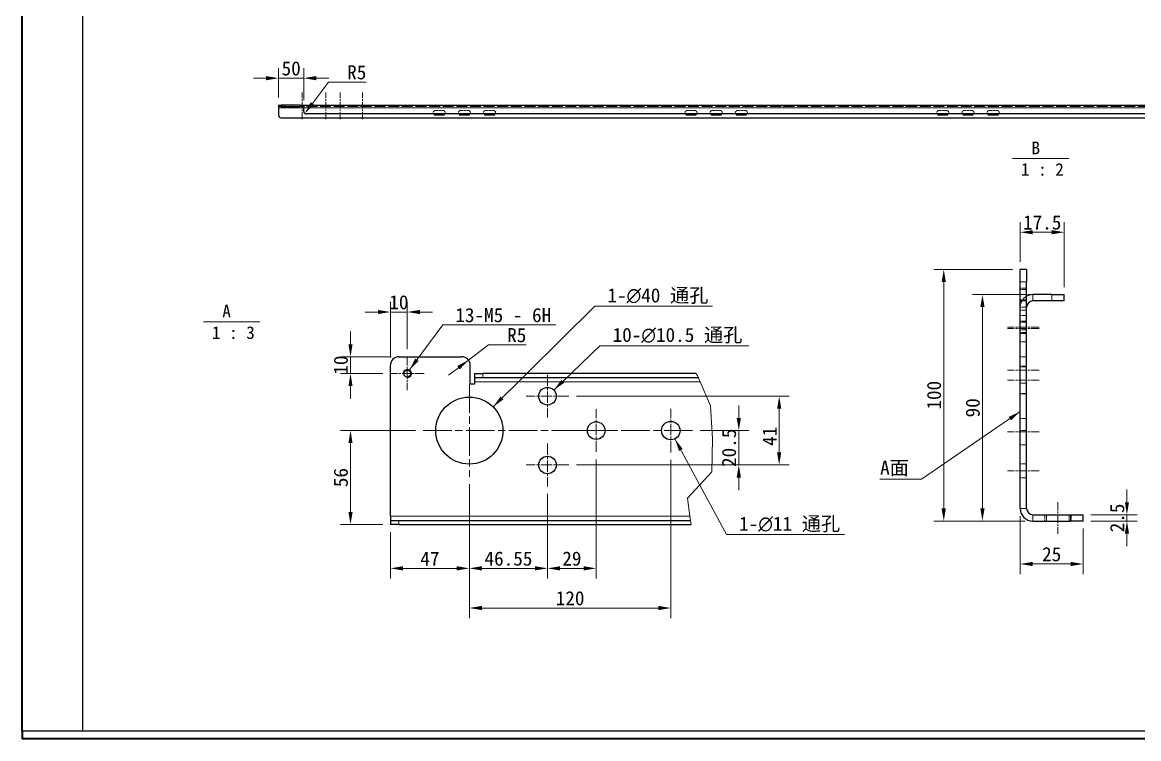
# Model space of a CAD drawing. Header units: millimetres. Extents: x 60 to 4145, y 55 to 2915.
# Drawn here: x 60 to 2277, y 55 to 1478 of the extents above; entities that cross this region are included whole.
import ezdxf

# ---------------------------------------------------------------- set-up
doc = ezdxf.new("R2010")
doc.units = ezdxf.units.MM
doc.header["$LTSCALE"] = 10
doc.linetypes.add('CHAIN', pattern=[0.3543, 0.2362, -0.0295, 0.0591, -0.0295])
doc.linetypes.add('DASHED', pattern=[0.2067, 0.1654, -0.0413])
for name, color, linetype, lineweight, true_color in [('中心标记 (ISO)', 1, 'CHAIN', 18, 0xff0000), ('中心线 (ISO)', 1, 'CHAIN', 18, 0xff0000), ('尺寸 (ISO)', 7, 'Continuous', 18, 0x008000), ('折线 (ISO)', 7, 'Continuous', 18, 0x008000), ('符号 (ISO)', 7, 'Continuous', 18, 0x008000), ('隐藏 (ISO)', 5, 'DASHED', 18, 0x0000ff), ('隐藏窄的 (ISO)', 5, 'DASHED', 18, 0x0000ff)]:
    doc.layers.add(name, color=color, linetype=linetype, lineweight=lineweight, true_color=true_color)
for name, color, linetype, lineweight in [('可见 (ISO)', 7, 'Continuous', 25), ('可见窄的 (ISO)', 7, 'Continuous', 18), ('图框 (ISO)', 7, 'Continuous', 35)]:
    doc.layers.add(name, color=color, linetype=linetype, lineweight=lineweight)
doc.styles.add('HZ_33', font='simfang.ttf')
doc.styles.add('文本样式74', font='SimSun.ttf')
doc.styles.add('最新国标', font='simfang.ttf')
doc.dimstyles.new('默认 (GB)', dxfattribs={"dimscale": 10, "dimtxt": 2.8, "dimasz": 2.5, "dimexe": 2, "dimexo": 1.5, "dimgap": 0.5, "dimtad": 1, "dimtoh": 1, "dimdsep": 46, "dimtxsty": '最新国标', "dimcen": 0.09, "dimdle": 10, "dimclrd": 256, "dimclre": 256, "dimclrt": 256, "dimaunit": 1, "dimadec": 3, "dimazin": 2, "dimtfac": 0.535714, "dimtdec": 3, "dimtmove": 0, "dimatfit": 3, "dimfxl": 0, "dimtolj": 1, "dimlwd": -1, "dimlwe": -1, "dimarcsym": 0})
doc.dimstyles.new('默认 (GB)$7', dxfattribs={"dimscale": 10, "dimtxt": 2.8, "dimasz": 2.5, "dimexe": 2, "dimexo": 1.5, "dimgap": 0.5, "dimtad": 1, "dimtoh": 1, "dimdsep": 46, "dimtxsty": '最新国标', "dimcen": 0.09, "dimdle": 10, "dimclrd": 256, "dimclre": 256, "dimclrt": 256, "dimaunit": 1, "dimadec": 3, "dimazin": 2, "dimtfac": 0.535714, "dimtdec": 3, "dimtmove": 0, "dimatfit": 3, "dimfxl": 0, "dimtolj": 1, "dimlwd": -1, "dimlwe": -1, "dimarcsym": 0})

# ---------------------------------------------------------------- blocks, each defined once
blk = doc.blocks.new('图框 最新国标')
at = {"layer": '图框 (ISO)'}
for p, q in [((6, 7), (6, 291.5)), ((6, 7), (6, 5.5)), ((6, 7), (6, 5.5)), ((414.5, 5.5), (6, 5.5))]:
    blk.add_line(p, q, dxfattribs=at)
at = {"layer": '图框 (ISO)', "color": 7, "linetype": 'Continuous', "lineweight": 25}
for p, q in [((18, 7), (18, 290)), ((413, 7), (6, 7)), ((413, 7), (18, 7))]:
    blk.add_line(p, q, dxfattribs=at)
at = {"layer": '图框 (ISO)', "style": '文本样式74'}
blk.add_attdef('零件代号_001', (42.82, 287.25), '', height=2.5, rotation=180, dxfattribs=at)
blk = doc.blocks.new('*D7')
at = {"layer": 'Defpoints', "color": 0, "transparency": 16777216}
for p in [(1145.4, 735.4), (1145.4, 598.7), (1562.9, 598.7)]:
    blk.add_point(p, dxfattribs=at)
at = {"layer": '尺寸 (ISO)', "color": 116, "true_color": 0x00803f, "transparency": 16777216}
for p, q in [((1160.4, 735.4), (1582.9, 735.4)), ((1562.9, 710.4), (1562.9, 623.7)), ((1160.4, 598.7), (1582.9, 598.7))]:
    blk.add_line(p, q, dxfattribs=at)
for points in [[(1558.7, 710.4), (1567, 710.4), (1562.9, 735.4)], [(1558.7, 623.7), (1567, 623.7), (1562.9, 598.7)]]:
    blk.add_solid(points, dxfattribs=at)
at = {"layer": '尺寸 (ISO)', "transparency": 16777216, "insert": (1543.9, 655.7), "char_height": 28, "attachment_point": 5, "rotation": 90, "style": '最新国标'}
blk.add_mtext('\\A1;41', dxfattribs=at)
blk = doc.blocks.new('*D8')
at = {"layer": 'Defpoints', "color": 0, "transparency": 16777216}
for p in [(1391, 667.1), (1145.4, 598.7), (1482.7, 598.7)]:
    blk.add_point(p, dxfattribs=at)
at = {"layer": '尺寸 (ISO)', "color": 116, "true_color": 0x00803f, "transparency": 16777216}
for p, q in [((1482.7, 692.1), (1482.7, 717.1)), ((1406, 667.1), (1502.7, 667.1)), ((1482.7, 667.1), (1482.7, 642.1)), ((1482.7, 642.1), (1482.7, 623.7)), ((1482.7, 598.7), (1482.7, 623.7)), ((1160.4, 598.7), (1502.7, 598.7)), ((1482.7, 573.7), (1482.7, 548.7))]:
    blk.add_line(p, q, dxfattribs=at)
for points in [[(1478.5, 692.1), (1486.9, 692.1), (1482.7, 667.1)], [(1478.5, 573.7), (1486.9, 573.7), (1482.7, 598.7)]]:
    blk.add_solid(points, dxfattribs=at)
at = {"layer": '尺寸 (ISO)', "transparency": 16777216, "insert": (1463.4, 632.9), "char_height": 28, "attachment_point": 5, "rotation": 90, "style": '最新国标'}
blk.add_mtext('\\A1;20.5', dxfattribs=at)
blk = doc.blocks.new('*D9')
at = {"layer": 'Defpoints', "color": 0, "transparency": 16777216}
for p in [(947.7, 575.4), (791, 480.4), (791, 393.4)]:
    blk.add_point(p, dxfattribs=at)
at = {"layer": '尺寸 (ISO)', "color": 116, "true_color": 0x00803f, "transparency": 16777216}
for p, q in [((947.7, 560.4), (947.7, 373.4)), ((791, 465.4), (791, 373.4)), ((922.7, 393.4), (816, 393.4))]:
    blk.add_line(p, q, dxfattribs=at)
for points in [[(816, 397.6), (816, 389.2), (791, 393.4)], [(922.7, 397.6), (922.7, 389.2), (947.7, 393.4)]]:
    blk.add_solid(points, dxfattribs=at)
at = {"layer": '尺寸 (ISO)', "transparency": 16777216, "insert": (869.4, 412.6), "char_height": 28, "attachment_point": 5, "style": '最新国标'}
blk.add_mtext('\\A1;47', dxfattribs=at)
blk = doc.blocks.new('*D10')
at = {"layer": 'Defpoints', "color": 0, "transparency": 16777216}
for p in [(856, 667.1), (711.7, 480.4), (791, 480.4)]:
    blk.add_point(p, dxfattribs=at)
at = {"layer": '尺寸 (ISO)', "color": 116, "true_color": 0x00803f, "transparency": 16777216}
for p, q in [((841, 667.1), (691.7, 667.1)), ((711.7, 642.1), (711.7, 505.4)), ((776, 480.4), (691.7, 480.4))]:
    blk.add_line(p, q, dxfattribs=at)
for points in [[(707.5, 642.1), (715.8, 642.1), (711.7, 667.1)], [(707.5, 505.4), (715.8, 505.4), (711.7, 480.4)]]:
    blk.add_solid(points, dxfattribs=at)
at = {"layer": '尺寸 (ISO)', "transparency": 16777216, "insert": (692.5, 573.7), "char_height": 28, "attachment_point": 5, "rotation": 90, "style": '最新国标'}
blk.add_mtext('\\A1;56', dxfattribs=at)
blk = doc.blocks.new('*D11')
at = {"layer": 'Defpoints', "color": 0, "transparency": 16777216}
for p in [(947.7, 575.4), (1102.9, 556.2), (1102.9, 393.4)]:
    blk.add_point(p, dxfattribs=at)
at = {"layer": '尺寸 (ISO)', "color": 116, "true_color": 0x00803f, "transparency": 16777216}
for p, q in [((947.7, 560.4), (947.7, 373.4)), ((1102.9, 541.2), (1102.9, 373.4)), ((972.7, 393.4), (1077.9, 393.4))]:
    blk.add_line(p, q, dxfattribs=at)
for points in [[(972.7, 397.6), (972.7, 389.2), (947.7, 393.4)], [(1077.9, 397.6), (1077.9, 389.2), (1102.9, 393.4)]]:
    blk.add_solid(points, dxfattribs=at)
at = {"layer": '尺寸 (ISO)', "transparency": 16777216, "insert": (1025.3, 412.6), "char_height": 28, "attachment_point": 5, "style": '最新国标'}
blk.add_mtext('\\A1;46.55', dxfattribs=at)
blk = doc.blocks.new('*D12')
at = {"layer": 'Defpoints', "color": 0, "transparency": 16777216}
for p in [(1199.5, 624.6), (1102.9, 556.2), (1199.5, 393.4)]:
    blk.add_point(p, dxfattribs=at)
at = {"layer": '尺寸 (ISO)', "color": 116, "true_color": 0x00803f, "transparency": 16777216}
for p, q in [((1199.5, 609.6), (1199.5, 373.4)), ((1102.9, 541.2), (1102.9, 373.4)), ((1127.9, 393.4), (1174.5, 393.4))]:
    blk.add_line(p, q, dxfattribs=at)
for points in [[(1127.9, 397.6), (1127.9, 389.2), (1102.9, 393.4)], [(1174.5, 397.6), (1174.5, 389.2), (1199.5, 393.4)]]:
    blk.add_solid(points, dxfattribs=at)
at = {"layer": '尺寸 (ISO)', "transparency": 16777216, "insert": (1151.2, 412.6), "char_height": 28, "attachment_point": 5, "style": '最新国标'}
blk.add_mtext('\\A1;29', dxfattribs=at)
blk = doc.blocks.new('*D13')
at = {"layer": 'Defpoints', "color": 0, "transparency": 16777216}
for p in [(1347.7, 623.7), (947.7, 575.4), (1347.7, 314.6)]:
    blk.add_point(p, dxfattribs=at)
at = {"layer": '尺寸 (ISO)', "color": 116, "true_color": 0x00803f, "transparency": 16777216}
for p, q in [((1347.7, 608.7), (1347.7, 294.6)), ((947.7, 560.4), (947.7, 294.6)), ((972.7, 314.6), (1322.7, 314.6))]:
    blk.add_line(p, q, dxfattribs=at)
for points in [[(972.7, 318.8), (972.7, 310.4), (947.7, 314.6)], [(1322.7, 318.8), (1322.7, 310.4), (1347.7, 314.6)]]:
    blk.add_solid(points, dxfattribs=at)
at = {"layer": '尺寸 (ISO)', "transparency": 16777216, "insert": (1147.7, 333.8), "char_height": 28, "attachment_point": 5, "style": '最新国标'}
blk.add_mtext('\\A1;120', dxfattribs=at)
blk = doc.blocks.new('*D14')
at = {"layer": 'Defpoints', "color": 0, "transparency": 16777216}
for p in [(568.8, 1367.2), (568.8, 1313.5), (618.8, 1308.5)]:
    blk.add_point(p, dxfattribs=at)
at = {"layer": '尺寸 (ISO)', "color": 116, "true_color": 0x00803f, "transparency": 16777216}
for p, q in [((568.8, 1328.5), (568.8, 1387.2)), ((618.8, 1323.5), (618.8, 1387.2)), ((543.8, 1367.2), (518.8, 1367.2)), ((618.8, 1367.2), (568.8, 1367.2)), ((643.8, 1367.2), (668.8, 1367.2))]:
    blk.add_line(p, q, dxfattribs=at)
for points in [[(543.8, 1371.4), (543.8, 1363), (568.8, 1367.2)], [(643.8, 1371.4), (643.8, 1363), (618.8, 1367.2)]]:
    blk.add_solid(points, dxfattribs=at)
at = {"layer": '尺寸 (ISO)', "transparency": 16777216, "insert": (593.8, 1386.4), "char_height": 28, "attachment_point": 5, "style": '最新国标'}
blk.add_mtext('\\A1;50', dxfattribs=at)
blk = doc.blocks.new('*D15')
at = {"layer": 'Defpoints', "color": 0, "transparency": 16777216}
for p in [(620.8, 1297), (623.8, 1301)]:
    blk.add_point(p, dxfattribs=at)
at = {"layer": '尺寸 (ISO)', "color": 116, "true_color": 0x00803f, "transparency": 16777216}
for p, q in [((668.1, 1359.4), (635.9, 1316.9)), ((742.6, 1359.4), (668.1, 1359.4))]:
    blk.add_line(p, q, dxfattribs=at)
blk.add_solid([(632.6, 1319.4), (639.2, 1314.4), (620.8, 1297)], dxfattribs=at)
at = {"layer": '尺寸 (ISO)', "transparency": 16777216, "insert": (724.1, 1378.6), "char_height": 28, "attachment_point": 5, "style": '最新国标'}
blk.add_mtext('\\A1;R5', dxfattribs=at)
blk = doc.blocks.new('*D17')
at = {"layer": 'Defpoints', "color": 0, "transparency": 16777216}
for p in [(791, 902.6), (824.4, 813.7), (791, 797.1)]:
    blk.add_point(p, dxfattribs=at)
at = {"layer": '尺寸 (ISO)', "color": 116, "true_color": 0x00803f, "transparency": 16777216}
for p, q in [((791, 812.1), (791, 922.6)), ((824.4, 828.7), (824.4, 922.6)), ((766, 902.6), (741, 902.6)), ((824.4, 902.6), (791, 902.6)), ((849.4, 902.6), (874.4, 902.6))]:
    blk.add_line(p, q, dxfattribs=at)
for points in [[(766, 906.8), (766, 898.5), (791, 902.6)], [(849.4, 906.8), (849.4, 898.5), (824.4, 902.6)]]:
    blk.add_solid(points, dxfattribs=at)
at = {"layer": '尺寸 (ISO)', "transparency": 16777216, "insert": (807.7, 921.8), "char_height": 28, "attachment_point": 5, "style": '最新国标'}
blk.add_mtext('\\A1;10', dxfattribs=at)
blk = doc.blocks.new('*D18')
at = {"layer": 'Defpoints', "color": 0, "transparency": 16777216}
for p in [(711.7, 813.7), (807.7, 813.7), (791, 780.4)]:
    blk.add_point(p, dxfattribs=at)
at = {"layer": '尺寸 (ISO)', "color": 116, "true_color": 0x00803f, "transparency": 16777216}
for p, q in [((711.7, 838.7), (711.7, 863.7)), ((792.7, 813.7), (691.7, 813.7)), ((711.7, 780.4), (711.7, 813.7)), ((776, 780.4), (691.7, 780.4)), ((711.7, 755.4), (711.7, 730.4))]:
    blk.add_line(p, q, dxfattribs=at)
for points in [[(707.5, 838.7), (715.8, 838.7), (711.7, 813.7)], [(707.5, 755.4), (715.8, 755.4), (711.7, 780.4)]]:
    blk.add_solid(points, dxfattribs=at)
at = {"layer": '尺寸 (ISO)', "transparency": 16777216, "insert": (692.5, 797.1), "char_height": 28, "attachment_point": 5, "rotation": 90, "style": '最新国标'}
blk.add_mtext('\\A1;10', dxfattribs=at)
blk = doc.blocks.new('*D47')
at = {"layer": 'Defpoints', "color": 0, "transparency": 16777216}
for p in [(2129, 1061.1), (2041.5, 987.3), (2129, 937.3)]:
    blk.add_point(p, dxfattribs=at)
at = {"layer": '尺寸 (ISO)', "color": 116, "true_color": 0x00803f, "transparency": 16777216}
for p, q in [((2041.5, 1002.3), (2041.5, 1081.1)), ((2129, 952.3), (2129, 1081.1)), ((2066.5, 1061.1), (2104, 1061.1))]:
    blk.add_line(p, q, dxfattribs=at)
for points in [[(2066.5, 1065.3), (2066.5, 1056.9), (2041.5, 1061.1)], [(2104, 1065.3), (2104, 1056.9), (2129, 1061.1)]]:
    blk.add_solid(points, dxfattribs=at)
at = {"layer": '尺寸 (ISO)', "transparency": 16777216, "insert": (2085.2, 1080.3), "char_height": 28, "attachment_point": 5, "style": '最新国标'}
blk.add_mtext('\\A1;17.5', dxfattribs=at)
blk = doc.blocks.new('*D48')
at = {"layer": 'Defpoints', "color": 0, "transparency": 16777216}
for p in [(2041.5, 512.3), (2166.5, 487.3), (2166.5, 402.1)]:
    blk.add_point(p, dxfattribs=at)
at = {"layer": '尺寸 (ISO)', "color": 116, "true_color": 0x00803f, "transparency": 16777216}
for p, q in [((2041.5, 497.3), (2041.5, 382.1)), ((2166.5, 472.3), (2166.5, 382.1)), ((2066.5, 402.1), (2141.5, 402.1))]:
    blk.add_line(p, q, dxfattribs=at)
for points in [[(2066.5, 406.3), (2066.5, 397.9), (2041.5, 402.1)], [(2141.5, 406.3), (2141.5, 397.9), (2166.5, 402.1)]]:
    blk.add_solid(points, dxfattribs=at)
at = {"layer": '尺寸 (ISO)', "transparency": 16777216, "insert": (2104, 421.3), "char_height": 28, "attachment_point": 5, "style": '最新国标'}
blk.add_mtext('\\A1;25', dxfattribs=at)
blk = doc.blocks.new('*D49')
at = {"layer": 'Defpoints', "color": 0, "transparency": 16777216}
for p in [(1966.5, 937.3), (2066.5, 937.3), (2066.5, 487.3)]:
    blk.add_point(p, dxfattribs=at)
at = {"layer": '尺寸 (ISO)', "color": 116, "true_color": 0x00803f, "transparency": 16777216}
for p, q in [((2051.5, 937.3), (1946.5, 937.3)), ((1966.5, 512.3), (1966.5, 912.3)), ((2051.5, 487.3), (1946.5, 487.3))]:
    blk.add_line(p, q, dxfattribs=at)
for points in [[(1962.3, 912.3), (1970.7, 912.3), (1966.5, 937.3)], [(1962.3, 512.3), (1970.7, 512.3), (1966.5, 487.3)]]:
    blk.add_solid(points, dxfattribs=at)
at = {"layer": '尺寸 (ISO)', "transparency": 16777216, "insert": (1947.3, 712.3), "char_height": 28, "attachment_point": 5, "rotation": 90, "style": '最新国标'}
blk.add_mtext('\\A1;90', dxfattribs=at)
blk = doc.blocks.new('*D50')
at = {"layer": 'Defpoints', "color": 0, "transparency": 16777216}
for p in [(2041.5, 987.3), (1889.7, 487.3), (2066.5, 487.3)]:
    blk.add_point(p, dxfattribs=at)
at = {"layer": '尺寸 (ISO)', "color": 116, "true_color": 0x00803f, "transparency": 16777216}
for p, q in [((2026.5, 987.3), (1869.7, 987.3)), ((1889.7, 962.3), (1889.7, 512.3)), ((2051.5, 487.3), (1869.7, 487.3))]:
    blk.add_line(p, q, dxfattribs=at)
for points in [[(1885.5, 962.3), (1893.8, 962.3), (1889.7, 987.3)], [(1885.5, 512.3), (1893.8, 512.3), (1889.7, 487.3)]]:
    blk.add_solid(points, dxfattribs=at)
at = {"layer": '尺寸 (ISO)', "transparency": 16777216, "insert": (1870.5, 737.3), "char_height": 28, "attachment_point": 5, "rotation": 90, "style": '最新国标'}
blk.add_mtext('\\A1;100', dxfattribs=at)
blk = doc.blocks.new('*D51')
at = {"layer": 'Defpoints', "color": 0, "transparency": 16777216}
for p in [(2166.5, 499.8), (2253.4, 499.8), (2166.5, 487.3)]:
    blk.add_point(p, dxfattribs=at)
at = {"layer": '尺寸 (ISO)', "color": 116, "true_color": 0x00803f, "transparency": 16777216}
for p, q in [((2253.4, 524.8), (2253.4, 549.8)), ((2181.5, 499.8), (2273.4, 499.8)), ((2253.4, 487.3), (2253.4, 499.8)), ((2181.5, 487.3), (2273.4, 487.3)), ((2253.4, 462.3), (2253.4, 437.3))]:
    blk.add_line(p, q, dxfattribs=at)
for points in [[(2249.3, 524.8), (2257.6, 524.8), (2253.4, 499.8)], [(2249.3, 462.3), (2257.6, 462.3), (2253.4, 487.3)]]:
    blk.add_solid(points, dxfattribs=at)
at = {"layer": '尺寸 (ISO)', "transparency": 16777216, "insert": (2234.2, 493.5), "char_height": 28, "attachment_point": 5, "rotation": 90, "style": '最新国标'}
blk.add_mtext('\\A1;2.5', dxfattribs=at)
blk = doc.blocks.new('*D58')
at = {"layer": 'Defpoints', "color": 0, "transparency": 16777216}
for p in [(946, 807.1), (932.7, 797.1)]:
    blk.add_point(p, dxfattribs=at)
at = {"layer": '尺寸 (ISO)', "color": 116, "true_color": 0x00803f, "transparency": 16777216}
for p, q in [((946, 807.1), (965.9, 822.2)), ((985.8, 837.3), (965.9, 822.2)), ((1060.3, 837.3), (985.8, 837.3)), ((932.7, 797.1), (946, 807.1)), ((926.1, 792), (906.2, 776.9))]:
    blk.add_line(p, q, dxfattribs=at)
blk.add_solid([(923.6, 795.3), (928.6, 788.7), (946, 807.1)], dxfattribs=at)
at = {"layer": '尺寸 (ISO)', "transparency": 16777216, "insert": (1041.8, 856.5), "char_height": 28, "attachment_point": 5, "style": '最新国标'}
blk.add_mtext('\\A1;R5', dxfattribs=at)

msp = doc.modelspace()

# ---------------------------------------------------------------- linework, layer by layer
at = {"layer": '中心标记 (ISO)', "ltscale": 7.407949}
for p, q in [((824.374, 813.72), (824.374, 747.053)), ((857.708, 780.386), (791.041, 780.386))]:
    msp.add_line(p, q, dxfattribs=at)
at = {"layer": '中心标记 (ISO)', "ltscale": 9.445163}
for p, q in [((1102.874, 777.886), (1102.874, 692.886)), ((1145.374, 735.386), (1060.374, 735.386)), ((1199.541, 624.553), (1199.541, 709.553)), ((1102.874, 641.22), (1102.874, 556.22)), ((1145.374, 598.72), (1060.374, 598.72))]:
    msp.add_line(p, q, dxfattribs=at)
at = {"layer": '中心标记 (ISO)', "ltscale": 23.990969}
msp.add_line((947.708, 758.72), (947.708, 575.386), dxfattribs=at)
at = {"layer": '中心标记 (ISO)', "ltscale": 9.630364}
msp.add_line((1347.708, 623.72), (1347.708, 710.386), dxfattribs=at)
at = {"layer": '中心线 (ISO)', "ltscale": 5.833739}
for p, q in [((615.793, 1285.994), (615.793, 1338.494)), ((662.343, 1285.994), (662.343, 1338.494)), ((691.343, 1285.994), (691.343, 1338.494)), ((735.793, 1285.994), (735.793, 1338.494))]:
    msp.add_line(p, q, dxfattribs=at)
at = {"layer": '中心线 (ISO)', "ltscale": 6.944946}
for p, q in [((2078.997, 937.257), (2016.497, 937.257)), ((2078.997, 872.257), (2016.497, 872.257)), ((2078.997, 869.757), (2016.497, 869.757)), ((2078.997, 787.257), (2016.497, 787.257)), ((2078.997, 767.257), (2016.497, 767.257)), ((2078.997, 664.757), (2016.497, 664.757)), ((2078.997, 587.257), (2016.497, 587.257)), ((2116.497, 524.757), (2116.497, 462.257))]:
    msp.add_line(p, q, dxfattribs=at)
at = {"layer": '中心线 (ISO)', "ltscale": 23.990969}
for p, q in [((856.041, 667.053), (1242.041, 667.053)), ((1391.041, 667.053), (1157.041, 667.053))]:
    msp.add_line(p, q, dxfattribs=at)
at = {"layer": '可见 (ISO)'}
for p, q in [((568.793, 1313.494), (573.793, 1313.494)), ((568.793, 1313.494), (568.793, 1310.994)), ((573.793, 1310.994), (568.793, 1310.994)), ((568.793, 1310.994), (568.793, 1308.494)), ((568.793, 1308.494), (568.793, 1293.494)), ((611.293, 1313.494), (573.793, 1313.494)), ((573.793, 1310.994), (611.293, 1310.994)), ((611.293, 1313.494), (616.293, 1313.494)), ((616.293, 1310.994), (611.293, 1310.994)), ((616.293, 1310.994), (616.293, 1313.494)), ((616.293, 1313.494), (618.793, 1313.494)), ((618.793, 1310.994), (616.293, 1310.994)), ((618.793, 1313.494), (3568.793, 1313.494)), ((618.793, 1313.494), (618.793, 1308.494)), ((618.793, 1300.994), (618.793, 1308.494)), ((573.793, 1288.494), (3563.793, 1288.494)), ((3563.793, 1295.994), (623.793, 1295.994)), ((895.293, 1293.994), (880.293, 1293.994)), ((945.293, 1293.994), (930.293, 1293.994)), ((995.293, 1293.994), (980.293, 1293.994)), ((1395.293, 1293.994), (1380.293, 1293.994)), ((1445.293, 1293.994), (1430.293, 1293.994)), ((1495.293, 1293.994), (1480.293, 1293.994)), ((1895.293, 1293.994), (1880.293, 1293.994)), ((1945.293, 1293.994), (1930.293, 1293.994)), ((1995.293, 1293.994), (1980.293, 1293.994)), ((2053.997, 987.257), (2041.497, 987.257)), ((2041.497, 962.257), (2041.497, 987.257)), ((2053.997, 987.257), (2053.997, 962.257)), ((2041.497, 512.257), (2041.497, 962.257)), ((2053.997, 512.257), (2053.997, 962.257)), ((2103.997, 937.257), (2066.497, 937.257)), ((2103.997, 937.257), (2128.997, 937.257)), ((2128.997, 924.757), (2128.997, 937.257)), ((2103.997, 924.757), (2066.497, 924.757)), ((2128.997, 924.757), (2103.997, 924.757)), ((807.708, 813.72), (932.708, 813.72)), ((791.041, 497.053), (791.041, 797.053)), ((949.374, 759.553), (949.374, 797.053)), ((957.708, 780.386), (974.374, 780.386)), ((957.708, 780.386), (957.708, 772.053)), ((1397.691, 780.386), (974.374, 780.386)), ((957.708, 759.553), (949.374, 759.553)), ((974.374, 772.053), (957.708, 772.053)), ((957.708, 772.053), (957.708, 763.72)), ((957.708, 763.72), (957.708, 759.553)), ((1402.717, 772.053), (974.374, 772.053)), ((791.041, 497.053), (791.041, 488.72)), ((791.041, 488.72), (807.708, 488.72)), ((791.041, 488.72), (791.041, 480.386)), ((807.708, 488.72), (1386.852, 488.72)), ((2066.497, 499.757), (2141.497, 499.757)), ((2141.497, 499.757), (2166.497, 499.757)), ((2166.497, 487.257), (2166.497, 499.757)), ((807.708, 480.386), (791.041, 480.386)), ((807.708, 480.386), (1388.045, 480.386)), ((2066.497, 487.257), (2141.497, 487.257)), ((2166.497, 487.257), (2141.497, 487.257))]:
    msp.add_line(p, q, dxfattribs=at)
for centre, radius in [((824.374, 780.386), 6.89), ((947.708, 667.053), 66.667), ((1102.874, 735.386), 17.5), ((1199.541, 667.053), 17.5), ((1347.708, 667.053), 18.333), ((1102.874, 598.72), 17.5)]:
    msp.add_circle(centre, radius, dxfattribs=at)
for centre, radius, start, end in [((573.793, 1293.494), 5, 180, 270), ((623.793, 1300.994), 5, 180, 270), ((880.293, 1298.494), 4.5, 213.748989, 270), ((895.293, 1298.494), 4.5, 270, 326.251011), ((930.293, 1298.494), 4.5, 213.748989, 270), ((945.293, 1298.494), 4.5, 270, 326.251011), ((980.293, 1298.494), 4.5, 213.748989, 270), ((995.293, 1298.494), 4.5, 270, 326.251011), ((1380.293, 1298.494), 4.5, 213.748989, 270), ((1395.293, 1298.494), 4.5, 270, 326.251011), ((1430.293, 1298.494), 4.5, 213.748989, 270), ((1445.293, 1298.494), 4.5, 270, 326.251011), ((1480.293, 1298.494), 4.5, 213.748989, 270), ((1495.293, 1298.494), 4.5, 270, 326.251011), ((1880.293, 1298.494), 4.5, 213.748989, 270), ((1895.293, 1298.494), 4.5, 270, 326.251011), ((1930.293, 1298.494), 4.5, 213.748989, 270), ((1945.293, 1298.494), 4.5, 270, 326.251011), ((1980.293, 1298.494), 4.5, 213.748989, 270), ((1995.293, 1298.494), 4.5, 270, 326.251011), ((2066.497, 912.257), 25, 90, 120), ((2066.497, 912.257), 12.5, 90, 180), ((807.708, 797.053), 16.667, 90, 180), ((932.708, 797.053), 16.667, 0, 90), ((2066.497, 512.257), 25, 180, 270), ((2066.497, 512.257), 12.5, 180, 270)]:
    msp.add_arc(centre, radius, start, end, dxfattribs=at)
at = {"layer": '可见窄的 (ISO)'}
for p, q in [((618.793, 1308.494), (568.793, 1308.494)), ((573.793, 1310.994), (573.793, 1313.494)), ((611.293, 1313.494), (611.293, 1310.994)), ((3568.793, 1308.494), (618.793, 1308.494)), ((2041.497, 962.257), (2053.997, 962.257)), ((2066.497, 937.257), (2066.497, 924.757)), ((2103.997, 937.257), (2103.997, 924.757)), ((974.374, 772.053), (974.374, 780.386)), ((1406.212, 763.72), (957.708, 763.72)), ((2041.497, 512.257), (2053.997, 512.257)), ((791.041, 497.053), (1385.659, 497.053)), ((807.708, 480.386), (807.708, 488.72)), ((2066.497, 499.757), (2066.497, 487.257)), ((2141.497, 499.757), (2141.497, 487.257))]:
    msp.add_line(p, q, dxfattribs=at)
msp.add_arc((824.374, 780.386), 8.333, 280, 190, dxfattribs=at)
at = {"layer": '折线 (ISO)'}
for p, q in [((1397.691, 780.386), (1400.986, 776.182)), ((1400.986, 776.182), (1402.717, 772.053)), ((1402.717, 772.053), (1406.212, 763.72)), ((1406.212, 763.72), (1426.219, 716.011)), ((1426.219, 716.011), (1430.194, 650.839)), ((1430.194, 650.839), (1429.427, 585.102)), ((1429.427, 585.102), (1380.52, 532.946)), ((1380.52, 532.946), (1385.659, 497.053)), ((1385.659, 497.053), (1386.852, 488.72)), ((1386.852, 488.72), (1388.045, 480.386))]:
    msp.add_line(p, q, dxfattribs=at)
at = {"layer": '符号 (ISO)'}
for p, q in [((2026.023, 1207.505), (2138.304, 1207.505)), ((419.521, 883.302), (531.802, 883.302))]:
    msp.add_line(p, q, dxfattribs=at)
at = {"layer": '隐藏 (ISO)', "ltscale": 0.476074}
for p, q in [((576.293, 1313.494), (576.293, 1310.994)), ((576.726, 1310.994), (576.726, 1313.494)), ((580.86, 1310.994), (580.86, 1313.494)), ((581.293, 1310.994), (581.293, 1313.494)), ((595.793, 1310.994), (595.793, 1313.494)), ((635.793, 1310.994), (635.793, 1313.494)), ((657.093, 1310.994), (657.093, 1313.494)), ((667.593, 1310.994), (667.593, 1313.494)), ((686.093, 1310.994), (686.093, 1313.494)), ((696.593, 1310.994), (696.593, 1313.494)), ((730.293, 1310.994), (730.293, 1313.494)), ((741.293, 1310.994), (741.293, 1313.494)), ((813.543, 1310.994), (813.543, 1313.494)), ((816.043, 1310.994), (816.043, 1313.494)), ((816.293, 1313.494), (816.293, 1310.994)), ((816.726, 1310.994), (816.726, 1313.494)), ((820.86, 1310.994), (820.86, 1313.494)), ((821.293, 1310.994), (821.293, 1313.494)), ((821.543, 1310.994), (821.543, 1313.494)), ((824.043, 1310.994), (824.043, 1313.494)), ((1066.293, 1313.494), (1066.293, 1310.994)), ((1066.726, 1310.994), (1066.726, 1313.494)), ((1070.86, 1310.994), (1070.86, 1313.494)), ((1071.293, 1310.994), (1071.293, 1313.494)), ((1313.543, 1310.994), (1313.543, 1313.494)), ((1316.043, 1310.994), (1316.043, 1313.494)), ((1316.293, 1313.494), (1316.293, 1310.994)), ((1316.726, 1310.994), (1316.726, 1313.494)), ((1320.86, 1310.994), (1320.86, 1313.494)), ((1321.293, 1310.994), (1321.293, 1313.494)), ((1321.543, 1310.994), (1321.543, 1313.494)), ((1324.043, 1310.994), (1324.043, 1313.494)), ((1566.293, 1313.494), (1566.293, 1310.994)), ((1566.726, 1310.994), (1566.726, 1313.494)), ((1570.86, 1310.994), (1570.86, 1313.494)), ((1571.293, 1310.994), (1571.293, 1313.494)), ((1813.543, 1310.994), (1813.543, 1313.494)), ((1816.043, 1310.994), (1816.043, 1313.494)), ((1816.293, 1313.494), (1816.293, 1310.994)), ((1816.726, 1310.994), (1816.726, 1313.494)), ((1820.86, 1310.994), (1820.86, 1313.494)), ((1821.293, 1310.994), (1821.293, 1313.494)), ((1821.543, 1310.994), (1821.543, 1313.494)), ((1824.043, 1310.994), (1824.043, 1313.494)), ((2066.293, 1313.494), (2066.293, 1310.994)), ((2066.726, 1310.994), (2066.726, 1313.494)), ((2070.86, 1310.994), (2070.86, 1313.494)), ((2071.293, 1310.994), (2071.293, 1313.494))]:
    msp.add_line(p, q, dxfattribs=at)
at = {"layer": '隐藏 (ISO)', "ltscale": 13.093478}
msp.add_line((3568.793, 1310.994), (618.793, 1310.994), dxfattribs=at)
at = {"layer": '隐藏 (ISO)', "ltscale": 2.856945}
for p, q in [((880.293, 1302.994), (895.293, 1302.994)), ((930.293, 1302.994), (945.293, 1302.994)), ((980.293, 1302.994), (995.293, 1302.994)), ((1380.293, 1302.994), (1395.293, 1302.994)), ((1430.293, 1302.994), (1445.293, 1302.994)), ((1480.293, 1302.994), (1495.293, 1302.994)), ((1880.293, 1302.994), (1895.293, 1302.994)), ((1930.293, 1302.994), (1945.293, 1302.994)), ((1980.293, 1302.994), (1995.293, 1302.994))]:
    msp.add_line(p, q, dxfattribs=at)
at = {"layer": '隐藏 (ISO)', "ltscale": 2.380771}
for p, q in [((2053.997, 949.757), (2041.497, 949.757)), ((2053.997, 947.592), (2041.497, 947.592)), ((2053.997, 926.922), (2041.497, 926.922)), ((2041.497, 924.757), (2053.997, 924.757)), ((2053.997, 906.007), (2041.497, 906.007)), ((2053.997, 896.007), (2041.497, 896.007)), ((2053.997, 884.757), (2041.497, 884.757)), ((2053.997, 882.592), (2041.497, 882.592)), ((2053.997, 867.257), (2041.497, 867.257)), ((2053.997, 861.922), (2041.497, 861.922)), ((2041.497, 859.757), (2053.997, 859.757)), ((2053.997, 843.507), (2041.497, 843.507)), ((2053.997, 813.507), (2041.497, 813.507)), ((2053.997, 794.757), (2041.497, 794.757)), ((2053.997, 793.507), (2041.497, 793.507)), ((2053.997, 761.007), (2041.497, 761.007)), ((2053.997, 741.007), (2041.497, 741.007)), ((2053.997, 739.757), (2041.497, 739.757)), ((2053.997, 691.007), (2041.497, 691.007)), ((2053.997, 667.257), (2041.497, 667.257)), ((2053.997, 638.507), (2041.497, 638.507)), ((2053.997, 601.007), (2041.497, 601.007)), ((2053.997, 573.507), (2041.497, 573.507)), ((2090.247, 499.757), (2090.247, 487.257)), ((2093.997, 487.257), (2093.997, 499.757)), ((2138.997, 487.257), (2138.997, 499.757)), ((2142.747, 499.757), (2142.747, 487.257))]:
    msp.add_line(p, q, dxfattribs=at)
at = {"layer": '隐藏 (ISO)', "ltscale": 1.851117}
for centre, start, end in [((880.293, 1298.494), 90, 213.748989), ((895.293, 1298.494), 326.251011, 90), ((930.293, 1298.494), 90, 213.748989), ((945.293, 1298.494), 326.251011, 90), ((980.293, 1298.494), 90, 213.748989), ((995.293, 1298.494), 326.251011, 90), ((1380.293, 1298.494), 90, 213.748989), ((1395.293, 1298.494), 326.251011, 90), ((1430.293, 1298.494), 90, 213.748989), ((1445.293, 1298.494), 326.251011, 90), ((1480.293, 1298.494), 90, 213.748989), ((1495.293, 1298.494), 326.251011, 90), ((1880.293, 1298.494), 90, 213.748989), ((1895.293, 1298.494), 326.251011, 90), ((1930.293, 1298.494), 90, 213.748989), ((1945.293, 1298.494), 326.251011, 90), ((1980.293, 1298.494), 90, 213.748989), ((1995.293, 1298.494), 326.251011, 90)]:
    msp.add_arc(centre, 4.5, start, end, dxfattribs=at)
at = {"layer": '隐藏 (ISO)', "ltscale": 4.986384}
msp.add_arc((2066.497, 912.257), 25, 120, 180, dxfattribs=at)
at = {"layer": '隐藏窄的 (ISO)', "ltscale": 2.380771}
msp.add_line((2053.997, 912.257), (2041.497, 912.257), dxfattribs=at)

# ---------------------------------------------------------------- block references
at = {"xscale": 10, "yscale": 10, "zscale": 10}
msp.add_blockref('图框 最新国标', (0, 0), dxfattribs=at)

# ---------------------------------------------------------------- texts
at = {"layer": '符号 (ISO)', "char_height": 25, "attachment_point": 7, "style": 'HZ_33'}
for s, insert in [('B ', (2063.93, 1216.118)), (' 1 : 2', (2026.023, 1173.016)), ('A ', (457.108, 891.914)), (' 1 : 3', (419.521, 848.813))]:
    msp.add_mtext(s, dxfattribs=dict(at, insert=insert))
at = {"layer": '符号 (ISO)', "char_height": 28, "attachment_point": 7, "line_spacing_factor": 0.49, "style": '最新国标'}
for s, insert, width in [('1-\\fAIGDT|b0|i0;{\\H28.0000;n}\\fFangSong|b0|i0;{\\H28.0000;40 通孔}', (1221.716, 918.659), 222.21006), ('13-M5 - 6H', (919.762, 882.013), 211.68656), ('10-\\fAIGDT|b0|i0;{\\H28.0000;n}\\fFangSong|b0|i0;{\\H28.0000;10.5 通孔}', (1232.032, 840.093), 285.71602), ('1-\\fAIGDT|b0|i0;{\\H28.0000;n}\\fFangSong|b0|i0;{\\H28.0000;11 通孔}', (1483.315, 464.984), 222.21006)]:
    msp.add_mtext(s, dxfattribs=dict(at, insert=insert, width=width))
at = {"layer": '符号 (ISO)', "insert": (1820.528, 607.382), "char_height": 28, "width": 62.87719, "attachment_point": 3, "style": '最新国标'}
msp.add_mtext('\\fFangSong|b0|i0;A面', dxfattribs=at)

# ---------------------------------------------------------------- dimensions: what is measured, and where the dimension line sits
at = {"layer": '尺寸 (ISO)', "color": 116, "true_color": 0x00803f}
for base, p1, p2, override, picture, middle in [((568.793, 1367.198), (618.793, 1308.494), (568.793, 1313.494), {"dimgap": 0.5, "dimtoh": 0, "dimdec": 2, "dimtol": 0, "dimlim": 0, "dimtp": 0, "dimtm": 0, "dimtdec": 3, "dimtofl": 1, "dimatfit": 1}, '*D14', (593.793, 1367.198)), ((2166.497, 402.091), (2041.497, 512.257), (2166.497, 487.257), {"dimgap": 0.5, "dimtoh": 0, "dimdec": 2, "dimlfac": 0.2, "dimtol": 0, "dimlim": 0, "dimtp": 0, "dimtm": 0, "dimtdec": 3, "dimtofl": 0, "dimatfit": 1}, '*D48', (2103.997, 402.091))]:
    dim = msp.add_linear_dim(base=base, p1=p1, p2=p2, dimstyle='默认 (GB)', override=override, dxfattribs=at)
    dim.commit()
    dim.dimension.update_dxf_attribs({"geometry": picture, "text_midpoint": middle, "dimtype": 160})
for center, mpoint, override, picture, middle in [((623.793, 1300.994), (620.771, 1297.011), {"dimgap": 0.5, "dimtih": 1, "dimdec": 2, "dimlfac": 1, "dimcen": 0, "dimtol": 0, "dimlim": 0, "dimtp": 0, "dimtm": 0, "dimtdec": 3}, '*D15', (724.071, 1359.404)), ((932.708, 797.053), (945.986, 807.126), {"dimgap": 0.5, "dimtih": 1, "dimdec": 2, "dimlfac": 0.3, "dimcen": 0, "dimtol": 0, "dimlim": 0, "dimtp": 0, "dimtm": 0, "dimtdec": 3}, '*D58', (1041.781, 837.344))]:
    dim = msp.add_radius_dim(center=center, mpoint=mpoint, dimstyle='默认 (GB)', override=override, dxfattribs=at)
    dim.commit()
    dim.dimension.update_dxf_attribs({"geometry": picture, "text_midpoint": middle, "dimtype": 164})
for base, p1, p2, angle, override, picture, middle in [((2128.997, 1061.094), (2041.497, 987.257), (2128.997, 937.257), 180, {"dimgap": 0.5, "dimtoh": 0, "dimdec": 2, "dimlfac": 0.2, "dimtol": 0, "dimlim": 0, "dimtp": 0, "dimtm": 0, "dimtdec": 3, "dimtofl": 0, "dimatfit": 1}, '*D47', (2085.247, 1061.094)), ((1889.667, 487.257), (2041.497, 987.257), (2066.497, 487.257), 270, {"dimgap": 0.5, "dimtoh": 0, "dimdec": 2, "dimlfac": 0.2, "dimtol": 0, "dimlim": 0, "dimtp": 0, "dimtm": 0, "dimtdec": 3, "dimtofl": 0, "dimatfit": 1}, '*D50', (1889.667, 737.257)), ((791.041, 902.621), (824.374, 813.72), (791.041, 797.053), 180, {"dimgap": 0.5, "dimtoh": 0, "dimdec": 2, "dimlfac": 0.3, "dimtol": 0, "dimlim": 0, "dimtp": 0, "dimtm": 0, "dimtdec": 3, "dimtofl": 1, "dimatfit": 1}, '*D17', (807.708, 902.621)), ((1966.497, 937.257), (2066.497, 487.257), (2066.497, 937.257), 270, {"dimgap": 0.5, "dimtoh": 0, "dimdec": 2, "dimlfac": 0.2, "dimtol": 0, "dimlim": 0, "dimtp": 0, "dimtm": 0, "dimtdec": 3, "dimtofl": 0, "dimatfit": 1}, '*D49', (1966.497, 712.257)), ((711.662, 813.72), (791.041, 780.386), (807.708, 813.72), 90, {"dimgap": 0.5, "dimtoh": 0, "dimdec": 2, "dimlfac": 0.3, "dimtol": 0, "dimlim": 0, "dimtp": 0, "dimtm": 0, "dimtdec": 3, "dimtofl": 1, "dimatfit": 1}, '*D18', (711.662, 797.053)), ((1562.874, 598.72), (1145.374, 735.386), (1145.374, 598.72), 90, {"dimgap": 0.5, "dimtoh": 0, "dimdec": 2, "dimlfac": 0.3, "dimtol": 0, "dimlim": 0, "dimtp": 0, "dimtm": 0, "dimtdec": 3, "dimtofl": 0, "dimatfit": 1}, '*D7', (1562.874, 655.72)), ((1482.686, 598.72), (1391.041, 667.053), (1145.374, 598.72), 90, {"dimgap": 0.5, "dimtoh": 0, "dimdec": 2, "dimlfac": 0.3, "dimtol": 0, "dimlim": 0, "dimtp": 0, "dimtm": 0, "dimtdec": 3, "dimtofl": 0}, '*D8', (1482.686, 632.886)), ((711.662, 480.386), (856.041, 667.053), (791.041, 480.386), 90, {"dimgap": 0.5, "dimtoh": 0, "dimdec": 2, "dimlfac": 0.3, "dimtol": 0, "dimlim": 0, "dimtp": 0, "dimtm": 0, "dimtdec": 3, "dimtofl": 0, "dimatfit": 1}, '*D10', (711.662, 573.72)), ((1347.708, 314.604), (947.708, 575.386), (1347.708, 623.72), 180, {"dimgap": 0.5, "dimtoh": 0, "dimdec": 2, "dimlfac": 0.3, "dimtol": 0, "dimlim": 0, "dimtp": 0, "dimtm": 0, "dimtdec": 3, "dimtofl": 0, "dimatfit": 1}, '*D13', (1147.708, 314.604)), ((1199.541, 393.408), (1102.874, 556.22), (1199.541, 624.553), 180, {"dimgap": 0.5, "dimtoh": 0, "dimdec": 2, "dimlfac": 0.3, "dimtol": 0, "dimlim": 0, "dimtp": 0, "dimtm": 0, "dimtdec": 3, "dimtofl": 0, "dimatfit": 1}, '*D12', (1151.208, 393.408)), ((791.041, 393.408), (947.708, 575.386), (791.041, 480.386), 180, {"dimgap": 0.5, "dimtoh": 0, "dimdec": 2, "dimlfac": 0.3, "dimtol": 0, "dimlim": 0, "dimtp": 0, "dimtm": 0, "dimtdec": 3, "dimtofl": 0, "dimatfit": 1}, '*D9', (869.374, 393.408)), ((1102.874, 393.408), (947.708, 575.386), (1102.874, 556.22), 180, {"dimgap": 0.5, "dimtoh": 0, "dimdec": 2, "dimlfac": 0.3, "dimtol": 0, "dimlim": 0, "dimtp": 0, "dimtm": 0, "dimtdec": 3, "dimtofl": 0, "dimatfit": 1}, '*D11', (1025.291, 393.408)), ((2253.435, 499.757), (2166.497, 487.257), (2166.497, 499.757), 90, {"dimgap": 0.5, "dimtoh": 0, "dimdec": 2, "dimlfac": 0.2, "dimtol": 0, "dimlim": 0, "dimtp": 0, "dimtm": 0, "dimtdec": 3, "dimtofl": 1, "dimatfit": 1}, '*D51', (2253.435, 493.507))]:
    dim = msp.add_linear_dim(base=base, p1=p1, p2=p2, angle=angle, dimstyle='默认 (GB)', override=override, dxfattribs=at)
    dim.commit()
    dim.dimension.update_dxf_attribs({"geometry": picture, "text_midpoint": middle, "dimtype": 160})

# ---------------------------------------------------------------- leaders
at = {"layer": '符号 (ISO)', "annotation_type": 0, "has_hookline": 1}
for points, hookline_direction, text_width in [([(994.759, 714.282), (1196.716, 913.992), (1221.716, 913.992)], 0, 209.05), ([(828.791, 787.453), (894.762, 877.347), (919.762, 877.347)], 0, 199.36), ([(1115.324, 747.685), (1207.032, 835.426), (1232.032, 835.426)], 0, 270.49), ([(2041.497, 704.969), (1845.528, 570.857), (1820.528, 570.857)], 1, 57.76), ([(1355.828, 650.616), (1458.315, 460.317), (1483.315, 460.317)], 0, 209.05)]:
    msp.add_leader(points, dimstyle='默认 (GB)$7', override={"dimgap": 0, "dimtad": 1}, dxfattribs=dict(at, hookline_direction=hookline_direction, text_width=text_width))

doc.saveas('drawing.dxf')
